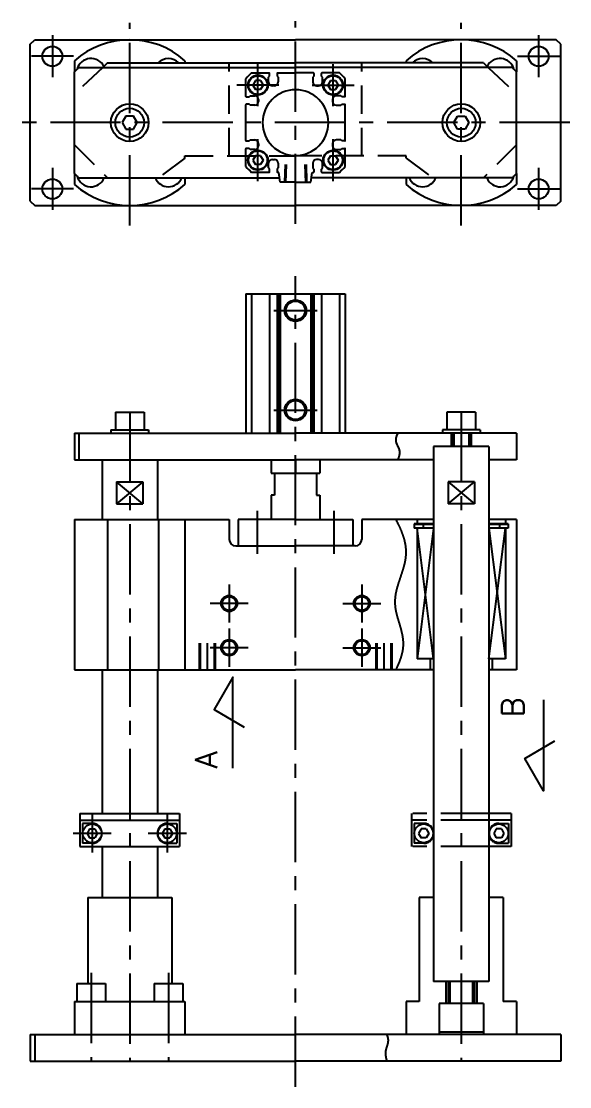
# Model space of a CAD drawing. Extents: x -743 to 138, y -199 to 310.
# Drawn here: x -384.7 to -136.6, y -171.6 to 310.4 of the extents above; entities that cross this region are included whole.
import ezdxf

# ---------------------------------------------------------------- set-up
doc = ezdxf.new("R2010")
doc.units = 0
for name, pattern in [('CENTER', [50.8, 31.75, -6.35, 6.35, -6.35]), ('DASHED', [19.05, 12.7, -6.35]), ('PHANTOM', [63.5, 31.75, -6.35, 6.35, -6.35, 6.35, -6.35])]:
    doc.linetypes.add(name, pattern=pattern)
doc.layers.get('0').update_dxf_attribs({"linetype": 'CONTINUOUS'})
doc.layers.add('CENTER', color=1, linetype='CONTINUOUS')
doc.styles.get("Standard").update_dxf_attribs({"font": 'txt.shx', "height": 3, "bigfont": 'bigfont.shx'})

msp = doc.modelspace()

# ---------------------------------------------------------------- linework, layer by layer
at = {"color": 7, "linetype": 'CONTINUOUS'}
for p, q in [((-380.65, 300.02), (-378.65, 302.02)), ((-380.65, 229.02), (-380.65, 300.02)), ((-378.65, 302.02), (-260.65, 302.02)), ((-142.65, 302.02), (-260.65, 302.02)), ((-140.65, 300.02), (-142.65, 302.02)), ((-140.65, 229.02), (-140.65, 300.02)), ((-360.65, 292.47), (-360.65, 287.52)), ((-360.65, 287.52), (-358.65, 289.52)), ((-358.65, 289.52), (-260.65, 289.52)), ((-345.65, 291.52), (-347.79, 289.52)), ((-345.65, 291.52), (-260.65, 291.52)), ((-310.71, 292.52), (-310.71, 291.52)), ((-290.65, 289.52), (-290.65, 291.52)), ((-175.65, 291.52), (-260.65, 291.52)), ((-162.65, 289.52), (-260.65, 289.52)), ((-230.65, 289.52), (-230.65, 291.52)), ((-210.6, 292.52), (-210.6, 291.52)), ((-175.65, 291.52), (-173.51, 289.52)), ((-160.65, 287.52), (-162.65, 289.52)), ((-160.65, 292.47), (-160.65, 287.52)), ((-360.65, 241.52), (-360.65, 287.52)), ((-280.49, 287.02), (-272.55, 287.02)), ((-272.8, 285.02), (-272.35, 285.52)), ((-272.8, 282.92), (-272.8, 285.02)), ((-272.35, 285.52), (-272.35, 286.82)), ((-268.95, 286.82), (-268.95, 285.52)), ((-268.95, 285.52), (-268.5, 285.02)), ((-268.75, 287.02), (-260.65, 287.02)), ((-268.5, 285.02), (-268.5, 282.92)), ((-252.55, 287.02), (-260.65, 287.02)), ((-252.35, 285.52), (-252.8, 285.02)), ((-252.8, 285.02), (-252.8, 282.92)), ((-252.35, 286.82), (-252.35, 285.52)), ((-248.95, 285.52), (-248.95, 286.82)), ((-248.5, 285.02), (-248.95, 285.52)), ((-240.81, 287.02), (-248.75, 287.02)), ((-248.5, 282.92), (-248.5, 285.02)), ((-160.65, 241.52), (-160.65, 287.52)), ((-283.15, 276.42), (-283.15, 284.36)), ((-278.81, 283.52), (-279.96, 281.52)), ((-279.96, 281.52), (-278.81, 279.52)), ((-276.5, 283.52), (-278.81, 283.52)), ((-276.5, 283.52), (-275.34, 281.52)), ((-275.34, 281.52), (-276.5, 279.52)), ((-270.2, 281.22), (-271.1, 281.22)), ((-251.1, 281.22), (-250.2, 281.22)), ((-244.81, 283.52), (-245.96, 281.52)), ((-245.96, 281.52), (-244.81, 279.52)), ((-244.81, 283.52), (-242.5, 283.52)), ((-242.5, 283.52), (-241.34, 281.52)), ((-241.34, 281.52), (-242.5, 279.52)), ((-238.15, 276.42), (-238.15, 284.36)), ((-282.95, 276.22), (-281.65, 276.22)), ((-281.65, 276.22), (-281.15, 276.67)), ((-281.15, 276.67), (-279.05, 276.67)), ((-276.5, 279.52), (-278.81, 279.52)), ((-277.35, 274.97), (-277.35, 274.07)), ((-244.81, 279.52), (-242.5, 279.52)), ((-243.95, 274.97), (-243.95, 274.07)), ((-240.15, 276.67), (-242.25, 276.67)), ((-239.65, 276.22), (-240.15, 276.67)), ((-238.35, 276.22), (-239.65, 276.22)), ((-283.15, 256.42), (-283.15, 272.62)), ((-281.65, 272.82), (-282.95, 272.82)), ((-281.15, 272.37), (-281.65, 272.82)), ((-279.05, 272.37), (-281.15, 272.37)), ((-242.25, 272.37), (-240.15, 272.37)), ((-240.15, 272.37), (-239.65, 272.82)), ((-239.65, 272.82), (-238.35, 272.82)), ((-238.15, 256.42), (-238.15, 272.62)), ((-337.37, 267.49), (-339.08, 264.52)), ((-333.94, 267.49), (-337.37, 267.49)), ((-332.22, 264.52), (-333.94, 267.49)), ((-189.08, 264.52), (-187.37, 267.49)), ((-187.37, 267.49), (-183.94, 267.49)), ((-183.94, 267.49), (-182.22, 264.52)), ((-339.08, 264.52), (-337.37, 261.55)), ((-337.37, 261.55), (-333.94, 261.55)), ((-333.94, 261.55), (-332.22, 264.52)), ((-187.37, 261.55), (-189.08, 264.52)), ((-183.94, 261.55), (-187.37, 261.55)), ((-182.22, 264.52), (-183.94, 261.55)), ((-282.95, 256.22), (-281.65, 256.22)), ((-281.65, 256.22), (-281.15, 256.67)), ((-281.15, 256.67), (-279.05, 256.67)), ((-240.15, 256.67), (-242.25, 256.67)), ((-239.65, 256.22), (-240.15, 256.67)), ((-238.35, 256.22), (-239.65, 256.22)), ((-283.15, 244.68), (-283.15, 252.62)), ((-281.65, 252.82), (-282.95, 252.82)), ((-281.15, 252.37), (-281.65, 252.82)), ((-279.05, 252.37), (-281.15, 252.37)), ((-277.35, 254.97), (-277.35, 254.07)), ((-243.95, 254.97), (-243.95, 254.07)), ((-242.25, 252.37), (-240.15, 252.37)), ((-240.15, 252.37), (-239.65, 252.82)), ((-239.65, 252.82), (-238.35, 252.82)), ((-238.15, 244.68), (-238.15, 252.62)), ((-278.81, 249.52), (-279.96, 247.52)), ((-279.96, 247.52), (-278.81, 245.52)), ((-276.5, 249.52), (-278.81, 249.52)), ((-276.5, 249.52), (-275.34, 247.52)), ((-275.34, 247.52), (-276.5, 245.52)), ((-272.8, 244.02), (-272.8, 246.12)), ((-271.1, 247.82), (-270.2, 247.82)), ((-268.5, 246.12), (-268.5, 244.02)), ((-252.8, 246.12), (-252.8, 244.02)), ((-250.2, 247.82), (-251.1, 247.82)), ((-248.5, 244.02), (-248.5, 246.12)), ((-244.81, 249.52), (-245.96, 247.52)), ((-245.96, 247.52), (-244.81, 245.52)), ((-244.81, 249.52), (-242.5, 249.52)), ((-242.5, 249.52), (-241.34, 247.52)), ((-241.34, 247.52), (-242.5, 245.52)), ((-360.65, 241.52), (-360.65, 236.57)), ((-358.65, 239.52), (-360.65, 241.52)), ((-272.55, 242.02), (-280.49, 242.02)), ((-276.5, 245.52), (-278.81, 245.52)), ((-272.35, 243.52), (-272.8, 244.02)), ((-272.35, 242.22), (-272.35, 243.52)), ((-268.5, 244.02), (-268.95, 243.52)), ((-268.95, 243.52), (-268.95, 242.22)), ((-268.15, 242.02), (-268.75, 242.02)), ((-267.65, 237.52), (-268.15, 242.02)), ((-253.65, 237.52), (-253.15, 242.02)), ((-253.15, 242.02), (-252.55, 242.02)), ((-252.8, 244.02), (-252.35, 243.52)), ((-252.35, 243.52), (-252.35, 242.22)), ((-248.95, 243.52), (-248.5, 244.02)), ((-248.95, 242.22), (-248.95, 243.52)), ((-248.75, 242.02), (-240.81, 242.02)), ((-244.81, 245.52), (-242.5, 245.52)), ((-162.65, 239.52), (-160.65, 241.52)), ((-160.65, 241.52), (-160.65, 236.57)), ((-358.65, 239.52), (-267.87, 239.52)), ((-310.65, 239.52), (-310.65, 236.57)), ((-260.65, 237.52), (-267.65, 237.52)), ((-260.65, 237.52), (-253.65, 237.52)), ((-162.65, 239.52), (-253.43, 239.52)), ((-210.65, 239.52), (-210.65, 236.57)), ((-380.65, 229.02), (-378.65, 227.02)), ((-378.65, 227.02), (-260.65, 227.02)), ((-142.65, 227.02), (-260.65, 227.02)), ((-140.65, 229.02), (-142.65, 227.02)), ((-283.15, 187), (-283.15, 124)), ((-283.15, 187), (-260.65, 187)), ((-280.49, 187), (-280.49, 124)), ((-272.35, 187), (-272.35, 124)), ((-268.95, 187), (-268.95, 124)), ((-268.15, 187), (-268.15, 124)), ((-267.65, 187), (-267.65, 124)), ((-260.65, 187), (-238.15, 187)), ((-253.65, 187), (-253.65, 124)), ((-253.15, 187), (-253.15, 124)), ((-252.35, 187), (-252.35, 124)), ((-248.95, 187), (-248.95, 124)), ((-240.81, 187), (-240.81, 124)), ((-238.15, 187), (-238.15, 124)), ((-342.15, 133.6), (-329.15, 133.6)), ((-342.15, 133.6), (-342.15, 125.6)), ((-329.15, 133.6), (-329.15, 125.6)), ((-179.15, 133.6), (-192.15, 133.6)), ((-192.15, 133.6), (-192.15, 125.6)), ((-179.15, 133.6), (-179.15, 125.6)), ((-344.15, 125.6), (-327.15, 125.6)), ((-344.15, 125.6), (-344.15, 124)), ((-327.15, 125.6), (-327.15, 124)), ((-177.15, 125.6), (-194.15, 125.6)), ((-194.15, 125.6), (-194.15, 124)), ((-177.15, 125.6), (-177.15, 124)), ((-360.65, 124), (-260.65, 124)), ((-360.65, 124), (-360.65, 112)), ((-358.65, 124), (-358.65, 112)), ((-160.65, 124), (-260.65, 124)), ((-190.15, 124), (-190.15, 118)), ((-189.65, 124), (-189.65, 118)), ((-189.03, 124), (-189.03, 118)), ((-182.28, 124), (-182.28, 118)), ((-181.65, 124), (-181.65, 118)), ((-181.15, 124), (-181.15, 118)), ((-160.65, 124), (-160.65, 112)), ((-198.15, 118), (-198.15, -124)), ((-173.15, 118), (-198.15, 118)), ((-173.15, 118), (-173.15, -124)), ((-360.65, 112), (-260.65, 112)), ((-348.15, 112), (-348.15, 85)), ((-323.15, 112), (-323.15, 85)), ((-271.65, 112), (-271.65, 106)), ((-198.15, 112), (-260.65, 112)), ((-260.65, 112), (-260.65, 106)), ((-249.65, 112), (-249.65, 106)), ((-160.65, 112), (-173.15, 112)), ((-329.71, 102), (-341.59, 92)), ((-341.59, 102), (-341.59, 92)), ((-329.71, 92), (-341.59, 102)), ((-341.59, 102), (-329.71, 102)), ((-329.71, 102), (-329.71, 92)), ((-271.65, 106), (-249.65, 106)), ((-270.15, 106), (-270.15, 96)), ((-251.15, 106), (-251.15, 96)), ((-191.59, 92), (-179.71, 102)), ((-191.59, 102), (-179.71, 92)), ((-191.59, 102), (-191.59, 92)), ((-179.71, 102), (-191.59, 102)), ((-179.71, 102), (-179.71, 92)), ((-341.59, 92), (-329.71, 92)), ((-271.65, 96), (-271.65, 85)), ((-270.15, 96), (-271.65, 96)), ((-251.15, 96), (-249.65, 96)), ((-249.65, 96), (-249.65, 85)), ((-179.71, 92), (-191.59, 92)), ((-360.65, 85), (-290.65, 85)), ((-360.65, 85), (-360.65, 17)), ((-345.65, 85), (-345.65, 17)), ((-322.65, 85), (-322.65, 17)), ((-310.65, 85), (-310.65, 17)), ((-290.65, 85), (-290.65, 76)), ((-260.65, 85), (-286.65, 85)), ((-286.65, 85), (-286.65, 73)), ((-260.65, 85), (-234.65, 85)), ((-234.65, 85), (-234.65, 73)), ((-230.65, 85), (-230.65, 76)), ((-198.15, 85), (-230.65, 85)), ((-206.9, 83), (-206.9, 81)), ((-198.15, 83), (-206.9, 83)), ((-198.15, 82.75), (-206.9, 82.75)), ((-205.65, 85), (-205.65, 83)), ((-202.9, 82.75), (-202.9, 81)), ((-160.65, 85), (-173.15, 85)), ((-164.4, 83), (-173.15, 83)), ((-164.4, 82.75), (-173.15, 82.75)), ((-168.4, 82.75), (-168.4, 81)), ((-165.65, 85), (-165.65, 83)), ((-164.4, 83), (-164.4, 81)), ((-160.65, 85), (-160.65, 17)), ((-198.15, 81), (-206.9, 81)), ((-198.15, 81), (-205.65, 22)), ((-198.15, 22), (-205.65, 81)), ((-205.65, 81), (-205.65, 22)), ((-198.15, 81), (-198.15, 22)), ((-173.15, 81), (-165.65, 22)), ((-173.15, 22), (-165.65, 81)), ((-173.15, 81), (-173.15, 22)), ((-164.4, 81), (-173.15, 81)), ((-165.65, 81), (-165.65, 22)), ((-287.65, 73), (-260.65, 73)), ((-233.65, 73), (-260.65, 73)), ((-198.15, 22), (-205.65, 22)), ((-199.65, 22), (-199.65, 17)), ((-165.65, 22), (-173.15, 22)), ((-171.65, 22), (-171.65, 17)), ((-360.65, 17), (-260.65, 17)), ((-348.15, 17), (-348.15, -48)), ((-323.15, 17), (-323.15, -48)), ((-198.15, 17), (-260.65, 17)), ((-160.65, 17), (-173.15, 17)), ((-358.15, -48), (-358.15, -63)), ((-358.15, -48), (-313.15, -48)), ((-313.15, -48), (-313.15, -63)), ((-358.15, -51), (-313.15, -51)), ((-357.03, -52.5), (-357.03, -61.5)), ((-352.65, -52.5), (-357.03, -52.5)), ((-318.65, -52.5), (-314.27, -52.5)), ((-314.27, -52.5), (-314.27, -61.5)), ((-353.81, -55), (-354.96, -57)), ((-354.96, -57), (-353.81, -59)), ((-353.81, -55), (-351.5, -55)), ((-351.5, -55), (-350.34, -57)), ((-350.34, -57), (-351.5, -59)), ((-319.81, -55), (-320.96, -57)), ((-320.96, -57), (-319.81, -59)), ((-319.81, -55), (-317.5, -55)), ((-317.5, -55), (-316.34, -57)), ((-316.34, -57), (-317.5, -59)), ((-352.65, -61.5), (-357.03, -61.5)), ((-353.81, -59), (-351.5, -59)), ((-319.81, -59), (-317.5, -59)), ((-318.65, -61.5), (-314.27, -61.5)), ((-358.15, -63), (-313.15, -63)), ((-348.15, -63), (-348.15, -86)), ((-323.15, -63), (-323.15, -86)), ((-354.65, -86), (-354.65, -125)), ((-354.65, -86), (-335.65, -86)), ((-335.65, -86), (-316.65, -86)), ((-316.65, -86), (-316.65, -125)), ((-204.65, -86), (-204.65, -133)), ((-198.15, -86), (-204.65, -86)), ((-166.65, -86), (-173.15, -86)), ((-166.65, -86), (-166.65, -133)), ((-359.65, -125), (-359.65, -133)), ((-359.65, -125), (-346.65, -125)), ((-346.65, -125), (-346.65, -133)), ((-324.65, -125), (-324.65, -133)), ((-324.65, -125), (-311.65, -125)), ((-311.65, -125), (-311.65, -133)), ((-173.15, -124), (-198.15, -124)), ((-192.65, -124), (-192.65, -134)), ((-191.65, -124), (-191.65, -134)), ((-190.78, -124), (-190.78, -134)), ((-180.53, -124), (-180.53, -134)), ((-179.65, -124), (-179.65, -134)), ((-178.65, -124), (-178.65, -134)), ((-360.65, -133), (-335.65, -133)), ((-360.65, -133), (-360.65, -148)), ((-335.65, -133), (-310.65, -133)), ((-310.65, -133), (-310.65, -148)), ((-210.65, -133), (-210.65, -148)), ((-204.65, -133), (-210.65, -133)), ((-175.65, -134), (-195.65, -134)), ((-195.65, -134), (-195.65, -148)), ((-175.65, -134), (-175.65, -148)), ((-160.65, -133), (-166.65, -133)), ((-160.65, -133), (-160.65, -148)), ((-380.65, -148), (-260.65, -148)), ((-380.65, -148), (-380.65, -160)), ((-378.65, -148), (-378.65, -160)), ((-140.65, -148), (-260.65, -148)), ((-175.65, -147), (-195.65, -147)), ((-140.65, -148), (-140.65, -160)), ((-380.65, -160), (-260.65, -160)), ((-140.65, -160), (-260.65, -160))]:
    msp.add_line(p, q, dxfattribs=at)
at = {"color": 3, "linetype": 'DASHED'}
for p, q in [((-347.79, 289.52), (-360.65, 277.52)), ((-290.65, 249.52), (-290.65, 289.52)), ((-230.65, 249.52), (-230.65, 289.52)), ((-173.51, 289.52), (-160.65, 277.52)), ((-360.65, 254.52), (-360.65, 277.52)), ((-160.65, 254.52), (-160.65, 277.52)), ((-360.65, 254.52), (-345.65, 239.52)), ((-160.65, 254.52), (-175.65, 239.52)), ((-310.65, 248.52), (-322.65, 239.52)), ((-310.65, 249.52), (-260.65, 249.52)), ((-310.65, 248.52), (-310.65, 249.52)), ((-210.65, 249.52), (-260.65, 249.52)), ((-210.65, 248.52), (-210.65, 249.52)), ((-210.65, 248.52), (-198.65, 239.52)), ((-265.4, 245.51), (-265.68, 237.53)), ((-264.82, 245.51), (-265.1, 237.51)), ((-256.48, 245.51), (-256.2, 237.51)), ((-255.9, 245.51), (-255.62, 237.53)), ((-345.65, 239.52), (-322.65, 239.52)), ((-175.65, 239.52), (-198.65, 239.52)), ((-304.3, 29), (-304.3, 17)), ((-303.8, 29), (-303.8, 17)), ((-297.5, 29), (-297.5, 17)), ((-297, 29), (-297, 17)), ((-224.3, 29), (-224.3, 17)), ((-223.8, 29), (-223.8, 17)), ((-217.5, 29), (-217.5, 17)), ((-217, 29), (-217, 17))]:
    msp.add_line(p, q, dxfattribs=at)
at = {"color": 3, "linetype": 'PHANTOM'}
for p, q in [((-208.15, -48), (-208.15, -63)), ((-163.15, -48), (-208.15, -48)), ((-163.15, -48), (-163.15, -63)), ((-163.15, -51), (-208.15, -51)), ((-207.03, -52.5), (-207.03, -61.5)), ((-202.65, -52.5), (-207.03, -52.5)), ((-168.65, -52.5), (-164.27, -52.5)), ((-164.27, -52.5), (-164.27, -61.5)), ((-203.81, -55), (-204.96, -57)), ((-204.96, -57), (-203.81, -59)), ((-201.5, -55), (-203.81, -55)), ((-201.5, -55), (-200.34, -57)), ((-200.34, -57), (-201.5, -59)), ((-169.81, -55), (-170.96, -57)), ((-170.96, -57), (-169.81, -59)), ((-167.5, -55), (-169.81, -55)), ((-167.5, -55), (-166.34, -57)), ((-166.34, -57), (-167.5, -59)), ((-202.65, -61.5), (-207.03, -61.5)), ((-201.5, -59), (-203.81, -59)), ((-167.5, -59), (-169.81, -59)), ((-168.65, -61.5), (-164.27, -61.5)), ((-163.15, -63), (-208.15, -63))]:
    msp.add_line(p, q, dxfattribs=at)
at = {"color": 7, "linetype": 'CONTINUOUS'}
for points in [[(-289, -27.53), (-289, 13.64), (-297.46, -1.01), (-283.8, -8.9)], [(-148.48, 3.41), (-148.48, -37.76), (-156.94, -23.11), (-143.28, -15.22)]]:
    msp.add_lwpolyline(points, dxfattribs=at)
at = {"color": 7}
for points in [[(-214.38, 124, 0), (-214.4, 123.98, 0), (-214.41, 123.95, 0), (-214.43, 123.92, 0), (-214.44, 123.9, 0), (-214.46, 123.87, 0), (-214.47, 123.84, 0), (-214.49, 123.82, 0), (-214.5, 123.79, 0), (-214.51, 123.76, 0), (-214.53, 123.73, 0), (-214.54, 123.71, 0), (-214.56, 123.68, 0), (-214.57, 123.65, 0), (-214.58, 123.63, 0), (-214.6, 123.6, 0), (-214.61, 123.57, 0), (-214.62, 123.55, 0), (-214.64, 123.52, 0), (-214.65, 123.49, 0), (-214.66, 123.46, 0), (-214.68, 123.44, 0), (-214.69, 123.41, 0), (-214.7, 123.38, 0), (-214.72, 123.35, 0), (-214.73, 123.33, 0), (-214.74, 123.3, 0), (-214.75, 123.27, 0), (-214.77, 123.24, 0), (-214.78, 123.22, 0), (-214.79, 123.19, 0), (-214.8, 123.16, 0), (-214.82, 123.13, 0), (-214.83, 123.1, 0), (-214.84, 123.08, 0), (-214.85, 123.05, 0), (-214.87, 123.02, 0), (-214.88, 122.99, 0), (-214.89, 122.96, 0), (-214.9, 122.94, 0), (-214.91, 122.91, 0), (-214.92, 122.88, 0), (-214.93, 122.85, 0), (-214.95, 122.82, 0), (-214.96, 122.8, 0), (-214.97, 122.77, 0), (-214.98, 122.74, 0), (-214.99, 122.71, 0), (-215, 122.68, 0), (-215.01, 122.65, 0), (-215.02, 122.62, 0), (-215.03, 122.6, 0), (-215.04, 122.57, 0), (-215.05, 122.54, 0), (-215.06, 122.51, 0), (-215.07, 122.48, 0), (-215.08, 122.45, 0), (-215.09, 122.42, 0), (-215.1, 122.39, 0), (-215.11, 122.37, 0), (-215.12, 122.34, 0), (-215.13, 122.31, 0), (-215.13, 122.28, 0), (-215.14, 122.25, 0), (-215.15, 122.22, 0), (-215.16, 122.19, 0), (-215.17, 122.16, 0), (-215.18, 122.13, 0), (-215.18, 122.1, 0), (-215.19, 122.07, 0), (-215.2, 122.04, 0), (-215.21, 122.01, 0), (-215.21, 121.98, 0), (-215.22, 121.95, 0), (-215.23, 121.93, 0), (-215.23, 121.9, 0), (-215.24, 121.87, 0), (-215.24, 121.84, 0), (-215.25, 121.81, 0), (-215.26, 121.78, 0), (-215.26, 121.75, 0), (-215.27, 121.72, 0), (-215.27, 121.69, 0), (-215.28, 121.66, 0), (-215.28, 121.63, 0), (-215.29, 121.6, 0), (-215.29, 121.57, 0), (-215.29, 121.54, 0), (-215.3, 121.5, 0), (-215.3, 121.47, 0), (-215.3, 121.44, 0), (-215.31, 121.41, 0), (-215.31, 121.38, 0), (-215.31, 121.35, 0), (-215.31, 121.32, 0), (-215.32, 121.29, 0), (-215.32, 121.26, 0), (-215.32, 121.23, 0), (-215.32, 121.2, 0), (-215.32, 121.17, 0), (-215.32, 121.14, 0), (-215.32, 121.11, 0), (-215.32, 121.08, 0), (-215.32, 121.05, 0), (-215.32, 121.02, 0), (-215.32, 120.99, 0), (-215.32, 120.96, 0), (-215.32, 120.93, 0), (-215.32, 120.9, 0), (-215.32, 120.87, 0), (-215.32, 120.83, 0), (-215.32, 120.8, 0), (-215.32, 120.77, 0), (-215.31, 120.74, 0), (-215.31, 120.71, 0), (-215.31, 120.68, 0), (-215.31, 120.65, 0), (-215.3, 120.62, 0), (-215.3, 120.59, 0), (-215.3, 120.56, 0), (-215.29, 120.53, 0), (-215.29, 120.5, 0), (-215.28, 120.47, 0), (-215.28, 120.44, 0), (-215.27, 120.41, 0), (-215.27, 120.38, 0), (-215.26, 120.35, 0), (-215.26, 120.32, 0), (-215.25, 120.29, 0), (-215.24, 120.26, 0), (-215.24, 120.23, 0), (-215.23, 120.2, 0), (-215.22, 120.17, 0), (-215.22, 120.14, 0), (-215.21, 120.11, 0), (-215.2, 120.09, 0), (-215.19, 120.06, 0), (-215.19, 120.03, 0), (-215.18, 120, 0), (-215.17, 119.97, 0), (-215.16, 119.94, 0), (-215.15, 119.91, 0), (-215.14, 119.88, 0), (-215.13, 119.85, 0), (-215.13, 119.82, 0), (-215.12, 119.79, 0), (-215.11, 119.77, 0), (-215.1, 119.74, 0), (-215.09, 119.71, 0), (-215.08, 119.68, 0), (-215.07, 119.65, 0), (-215.06, 119.62, 0), (-215.05, 119.59, 0), (-215.03, 119.56, 0), (-215.02, 119.54, 0), (-215.01, 119.51, 0), (-215, 119.48, 0), (-214.99, 119.45, 0), (-214.98, 119.42, 0), (-214.97, 119.39, 0), (-214.96, 119.37, 0), (-214.95, 119.34, 0), (-214.93, 119.31, 0), (-214.92, 119.28, 0), (-214.91, 119.25, 0), (-214.9, 119.23, 0), (-214.89, 119.2, 0), (-214.87, 119.17, 0), (-214.86, 119.14, 0), (-214.85, 119.11, 0), (-214.84, 119.09, 0), (-214.83, 119.06, 0), (-214.81, 119.03, 0), (-214.8, 119, 0), (-214.79, 118.97, 0), (-214.78, 118.95, 0), (-214.76, 118.92, 0), (-214.75, 118.89, 0), (-214.74, 118.86, 0), (-214.73, 118.84, 0), (-214.71, 118.81, 0), (-214.7, 118.78, 0), (-214.69, 118.75, 0), (-214.67, 118.73, 0), (-214.66, 118.7, 0), (-214.65, 118.67, 0), (-214.63, 118.64, 0), (-214.62, 118.62, 0), (-214.61, 118.59, 0), (-214.6, 118.56, 0), (-214.58, 118.54, 0), (-214.57, 118.51, 0), (-214.56, 118.48, 0), (-214.54, 118.45, 0), (-214.53, 118.43, 0), (-214.52, 118.4, 0), (-214.5, 118.37, 0), (-214.49, 118.34, 0), (-214.48, 118.32, 0), (-214.46, 118.29, 0), (-214.45, 118.26, 0), (-214.44, 118.23, 0), (-214.42, 118.21, 0), (-214.41, 118.18, 0), (-214.4, 118.15, 0), (-214.38, 118.13, 0), (-214.37, 118.1, 0), (-214.36, 118.07, 0), (-214.35, 118.04, 0), (-214.33, 118.02, 0), (-214.32, 117.99, 0), (-214.31, 117.96, 0), (-214.29, 117.93, 0), (-214.28, 117.91, 0), (-214.27, 117.88, 0), (-214.25, 117.85, 0), (-214.24, 117.82, 0), (-214.23, 117.8, 0), (-214.21, 117.77, 0), (-214.2, 117.74, 0), (-214.19, 117.71, 0), (-214.18, 117.69, 0), (-214.16, 117.66, 0), (-214.15, 117.63, 0), (-214.14, 117.6, 0), (-214.13, 117.58, 0), (-214.11, 117.55, 0), (-214.1, 117.52, 0), (-214.09, 117.49, 0), (-214.08, 117.47, 0), (-214.06, 117.44, 0), (-214.05, 117.41, 0), (-214.04, 117.38, 0), (-214.03, 117.35, 0), (-214.02, 117.33, 0), (-214.01, 117.3, 0), (-213.99, 117.27, 0), (-213.98, 117.24, 0), (-213.97, 117.21, 0), (-213.96, 117.19, 0), (-213.95, 117.16, 0), (-213.94, 117.13, 0), (-213.93, 117.1, 0), (-213.92, 117.07, 0), (-213.91, 117.04, 0), (-213.9, 117.01, 0), (-213.88, 116.99, 0), (-213.87, 116.96, 0), (-213.86, 116.93, 0), (-213.85, 116.9, 0), (-213.84, 116.87, 0), (-213.84, 116.84, 0), (-213.83, 116.81, 0), (-213.82, 116.78, 0), (-213.81, 116.76, 0), (-213.8, 116.73, 0), (-213.79, 116.7, 0), (-213.78, 116.67, 0), (-213.77, 116.64, 0), (-213.76, 116.61, 0), (-213.76, 116.58, 0), (-213.75, 116.55, 0), (-213.74, 116.52, 0), (-213.73, 116.49, 0), (-213.72, 116.46, 0), (-213.72, 116.43, 0), (-213.71, 116.4, 0), (-213.7, 116.37, 0), (-213.7, 116.34, 0), (-213.69, 116.31, 0), (-213.68, 116.28, 0), (-213.68, 116.25, 0), (-213.67, 116.23, 0), (-213.66, 116.2, 0), (-213.66, 116.17, 0), (-213.65, 116.14, 0), (-213.65, 116.11, 0), (-213.64, 116.08, 0), (-213.64, 116.05, 0), (-213.63, 116.02, 0), (-213.63, 115.99, 0), (-213.62, 115.96, 0), (-213.62, 115.93, 0), (-213.62, 115.9, 0), (-213.61, 115.86, 0), (-213.61, 115.83, 0), (-213.6, 115.8, 0), (-213.6, 115.77, 0), (-213.6, 115.74, 0), (-213.6, 115.71, 0), (-213.59, 115.68, 0), (-213.59, 115.65, 0), (-213.59, 115.62, 0), (-213.59, 115.59, 0), (-213.59, 115.56, 0), (-213.58, 115.53, 0), (-213.58, 115.5, 0), (-213.58, 115.47, 0), (-213.58, 115.44, 0), (-213.58, 115.41, 0), (-213.58, 115.38, 0), (-213.58, 115.35, 0), (-213.58, 115.32, 0), (-213.58, 115.29, 0), (-213.58, 115.26, 0), (-213.58, 115.23, 0), (-213.58, 115.2, 0), (-213.58, 115.17, 0), (-213.58, 115.14, 0), (-213.59, 115.11, 0), (-213.59, 115.08, 0), (-213.59, 115.05, 0), (-213.59, 115.02, 0), (-213.59, 114.99, 0), (-213.59, 114.95, 0), (-213.6, 114.92, 0), (-213.6, 114.89, 0), (-213.6, 114.86, 0), (-213.61, 114.83, 0), (-213.61, 114.8, 0), (-213.61, 114.77, 0), (-213.61, 114.74, 0), (-213.62, 114.71, 0), (-213.62, 114.68, 0), (-213.63, 114.65, 0), (-213.63, 114.62, 0), (-213.63, 114.59, 0), (-213.64, 114.56, 0), (-213.64, 114.53, 0), (-213.65, 114.5, 0), (-213.65, 114.47, 0), (-213.66, 114.44, 0), (-213.66, 114.41, 0), (-213.67, 114.38, 0), (-213.67, 114.35, 0), (-213.68, 114.32, 0), (-213.68, 114.29, 0), (-213.69, 114.26, 0), (-213.69, 114.23, 0), (-213.7, 114.2, 0), (-213.7, 114.17, 0), (-213.71, 114.14, 0), (-213.71, 114.11, 0), (-213.72, 114.08, 0), (-213.73, 114.05, 0), (-213.73, 114.02, 0), (-213.74, 113.99, 0), (-213.75, 113.96, 0), (-213.75, 113.93, 0), (-213.76, 113.9, 0), (-213.77, 113.87, 0), (-213.77, 113.84, 0), (-213.78, 113.82, 0), (-213.79, 113.79, 0), (-213.8, 113.76, 0), (-213.8, 113.73, 0), (-213.81, 113.7, 0), (-213.82, 113.67, 0), (-213.83, 113.64, 0), (-213.83, 113.61, 0), (-213.84, 113.58, 0), (-213.85, 113.55, 0), (-213.86, 113.52, 0), (-213.86, 113.49, 0), (-213.87, 113.46, 0), (-213.88, 113.43, 0), (-213.89, 113.4, 0), (-213.9, 113.38, 0), (-213.91, 113.35, 0), (-213.92, 113.32, 0), (-213.92, 113.29, 0), (-213.93, 113.26, 0), (-213.94, 113.23, 0), (-213.95, 113.2, 0), (-213.96, 113.17, 0), (-213.97, 113.14, 0), (-213.98, 113.11, 0), (-213.99, 113.09, 0), (-214, 113.06, 0), (-214.01, 113.03, 0), (-214.02, 113, 0), (-214.02, 112.97, 0), (-214.03, 112.94, 0), (-214.04, 112.91, 0), (-214.05, 112.88, 0), (-214.06, 112.85, 0), (-214.07, 112.83, 0), (-214.08, 112.8, 0), (-214.09, 112.77, 0), (-214.1, 112.74, 0), (-214.11, 112.71, 0), (-214.12, 112.68, 0), (-214.13, 112.65, 0), (-214.14, 112.63, 0), (-214.15, 112.6, 0), (-214.16, 112.57, 0), (-214.18, 112.54, 0), (-214.19, 112.51, 0), (-214.2, 112.48, 0), (-214.21, 112.45, 0), (-214.22, 112.43, 0), (-214.23, 112.4, 0), (-214.24, 112.37, 0), (-214.25, 112.34, 0), (-214.26, 112.31, 0), (-214.27, 112.28, 0), (-214.28, 112.26, 0), (-214.29, 112.23, 0), (-214.31, 112.2, 0), (-214.32, 112.17, 0), (-214.33, 112.14, 0), (-214.34, 112.12, 0), (-214.35, 112.09, 0), (-214.36, 112.06, 0), (-214.37, 112.03, 0), (-214.38, 112, 0)], [(-215.29, 85, 0), (-215.22, 84.87, 0), (-215.15, 84.74, 0), (-215.09, 84.61, 0), (-215.02, 84.48, 0), (-214.95, 84.35, 0), (-214.89, 84.22, 0), (-214.82, 84.09, 0), (-214.75, 83.96, 0), (-214.69, 83.82, 0), (-214.62, 83.69, 0), (-214.56, 83.56, 0), (-214.49, 83.43, 0), (-214.43, 83.3, 0), (-214.36, 83.17, 0), (-214.3, 83.03, 0), (-214.23, 82.9, 0), (-214.17, 82.77, 0), (-214.11, 82.64, 0), (-214.04, 82.5, 0), (-213.98, 82.37, 0), (-213.92, 82.24, 0), (-213.85, 82.11, 0), (-213.79, 81.97, 0), (-213.73, 81.84, 0), (-213.67, 81.7, 0), (-213.61, 81.57, 0), (-213.55, 81.44, 0), (-213.49, 81.3, 0), (-213.43, 81.17, 0), (-213.37, 81.03, 0), (-213.31, 80.9, 0), (-213.25, 80.76, 0), (-213.2, 80.63, 0), (-213.14, 80.49, 0), (-213.08, 80.36, 0), (-213.02, 80.22, 0), (-212.97, 80.09, 0), (-212.91, 79.95, 0), (-212.86, 79.81, 0), (-212.8, 79.68, 0), (-212.75, 79.54, 0), (-212.69, 79.4, 0), (-212.64, 79.27, 0), (-212.59, 79.13, 0), (-212.53, 78.99, 0), (-212.48, 78.85, 0), (-212.43, 78.72, 0), (-212.38, 78.58, 0), (-212.33, 78.44, 0), (-212.28, 78.3, 0), (-212.23, 78.16, 0), (-212.18, 78.02, 0), (-212.13, 77.89, 0), (-212.08, 77.75, 0), (-212.04, 77.61, 0), (-211.99, 77.47, 0), (-211.94, 77.33, 0), (-211.9, 77.19, 0), (-211.85, 77.05, 0), (-211.81, 76.91, 0), (-211.77, 76.77, 0), (-211.72, 76.63, 0), (-211.68, 76.48, 0), (-211.64, 76.34, 0), (-211.6, 76.2, 0), (-211.56, 76.06, 0), (-211.52, 75.92, 0), (-211.49, 75.78, 0), (-211.45, 75.63, 0), (-211.41, 75.49, 0), (-211.38, 75.35, 0), (-211.34, 75.2, 0), (-211.31, 75.06, 0), (-211.28, 74.92, 0), (-211.24, 74.77, 0), (-211.21, 74.63, 0), (-211.18, 74.49, 0), (-211.15, 74.34, 0), (-211.13, 74.2, 0), (-211.1, 74.05, 0), (-211.07, 73.91, 0), (-211.05, 73.76, 0), (-211.02, 73.62, 0), (-211, 73.47, 0), (-210.97, 73.33, 0), (-210.95, 73.18, 0), (-210.93, 73.03, 0), (-210.91, 72.89, 0), (-210.89, 72.74, 0), (-210.88, 72.6, 0), (-210.86, 72.45, 0), (-210.84, 72.3, 0), (-210.83, 72.16, 0), (-210.81, 72.01, 0), (-210.8, 71.86, 0), (-210.79, 71.71, 0), (-210.78, 71.57, 0), (-210.77, 71.42, 0), (-210.76, 71.27, 0), (-210.75, 71.12, 0), (-210.75, 70.98, 0), (-210.74, 70.83, 0), (-210.74, 70.68, 0), (-210.73, 70.54, 0), (-210.73, 70.39, 0), (-210.73, 70.24, 0), (-210.73, 70.09, 0), (-210.73, 69.95, 0), (-210.73, 69.8, 0), (-210.73, 69.65, 0), (-210.74, 69.5, 0), (-210.74, 69.36, 0), (-210.75, 69.21, 0), (-210.76, 69.06, 0), (-210.77, 68.92, 0), (-210.77, 68.77, 0), (-210.79, 68.62, 0), (-210.8, 68.48, 0), (-210.81, 68.33, 0), (-210.82, 68.18, 0), (-210.84, 68.04, 0), (-210.85, 67.89, 0), (-210.87, 67.74, 0), (-210.89, 67.6, 0), (-210.91, 67.45, 0), (-210.93, 67.31, 0), (-210.95, 67.16, 0), (-210.97, 67.02, 0), (-211, 66.87, 0), (-211.02, 66.73, 0), (-211.05, 66.58, 0), (-211.07, 66.44, 0), (-211.1, 66.29, 0), (-211.13, 66.15, 0), (-211.15, 66, 0), (-211.18, 65.86, 0), (-211.21, 65.72, 0), (-211.24, 65.57, 0), (-211.28, 65.43, 0), (-211.31, 65.28, 0), (-211.34, 65.14, 0), (-211.38, 65, 0), (-211.41, 64.85, 0), (-211.44, 64.71, 0), (-211.48, 64.57, 0), (-211.52, 64.43, 0), (-211.55, 64.28, 0), (-211.59, 64.14, 0), (-211.63, 64, 0), (-211.67, 63.86, 0), (-211.71, 63.71, 0), (-211.74, 63.57, 0), (-211.78, 63.43, 0), (-211.82, 63.29, 0), (-211.87, 63.15, 0), (-211.91, 63, 0), (-211.95, 62.86, 0), (-211.99, 62.72, 0), (-212.03, 62.58, 0), (-212.07, 62.44, 0), (-212.12, 62.3, 0), (-212.16, 62.16, 0), (-212.2, 62.02, 0), (-212.25, 61.88, 0), (-212.29, 61.74, 0), (-212.33, 61.6, 0), (-212.38, 61.46, 0), (-212.42, 61.32, 0), (-212.47, 61.18, 0), (-212.51, 61.04, 0), (-212.56, 60.9, 0), (-212.6, 60.76, 0), (-212.65, 60.62, 0), (-212.69, 60.48, 0), (-212.74, 60.34, 0), (-212.78, 60.2, 0), (-212.83, 60.06, 0), (-212.88, 59.92, 0), (-212.92, 59.78, 0), (-212.97, 59.64, 0), (-213.01, 59.5, 0), (-213.06, 59.36, 0), (-213.11, 59.22, 0), (-213.15, 59.08, 0), (-213.2, 58.94, 0), (-213.25, 58.8, 0), (-213.29, 58.66, 0), (-213.34, 58.52, 0), (-213.38, 58.39, 0), (-213.43, 58.25, 0), (-213.48, 58.11, 0), (-213.52, 57.97, 0), (-213.57, 57.83, 0), (-213.62, 57.69, 0), (-213.66, 57.55, 0), (-213.71, 57.41, 0), (-213.75, 57.27, 0), (-213.8, 57.13, 0), (-213.85, 56.99, 0), (-213.89, 56.85, 0), (-213.94, 56.71, 0), (-213.98, 56.57, 0), (-214.03, 56.43, 0), (-214.07, 56.29, 0), (-214.12, 56.15, 0), (-214.16, 56.01, 0), (-214.21, 55.87, 0), (-214.25, 55.73, 0), (-214.29, 55.59, 0), (-214.34, 55.45, 0), (-214.38, 55.31, 0), (-214.42, 55.17, 0), (-214.46, 55.03, 0), (-214.51, 54.88, 0), (-214.55, 54.74, 0), (-214.59, 54.6, 0), (-214.63, 54.46, 0), (-214.67, 54.32, 0), (-214.71, 54.18, 0), (-214.75, 54.04, 0), (-214.79, 53.89, 0), (-214.82, 53.75, 0), (-214.86, 53.61, 0), (-214.9, 53.47, 0), (-214.93, 53.33, 0), (-214.97, 53.18, 0), (-215, 53.04, 0), (-215.04, 52.9, 0), (-215.07, 52.75, 0), (-215.1, 52.61, 0), (-215.14, 52.47, 0), (-215.17, 52.32, 0), (-215.2, 52.18, 0), (-215.23, 52.04, 0), (-215.26, 51.89, 0), (-215.28, 51.75, 0), (-215.31, 51.6, 0), (-215.34, 51.46, 0), (-215.36, 51.31, 0), (-215.39, 51.17, 0), (-215.41, 51.02, 0), (-215.43, 50.88, 0), (-215.45, 50.73, 0), (-215.48, 50.58, 0), (-215.5, 50.44, 0), (-215.51, 50.29, 0), (-215.53, 50.15, 0), (-215.55, 50, 0), (-215.56, 49.85, 0), (-215.58, 49.71, 0), (-215.59, 49.56, 0), (-215.61, 49.41, 0), (-215.62, 49.26, 0), (-215.63, 49.12, 0), (-215.64, 48.97, 0), (-215.65, 48.82, 0), (-215.66, 48.67, 0), (-215.66, 48.53, 0), (-215.67, 48.38, 0), (-215.67, 48.23, 0), (-215.68, 48.08, 0), (-215.68, 47.94, 0), (-215.68, 47.79, 0), (-215.68, 47.64, 0), (-215.68, 47.49, 0), (-215.68, 47.35, 0), (-215.68, 47.2, 0), (-215.67, 47.05, 0), (-215.67, 46.91, 0), (-215.66, 46.76, 0), (-215.66, 46.61, 0), (-215.65, 46.46, 0), (-215.64, 46.32, 0), (-215.63, 46.17, 0), (-215.62, 46.02, 0), (-215.61, 45.88, 0), (-215.59, 45.73, 0), (-215.58, 45.58, 0), (-215.56, 45.44, 0), (-215.55, 45.29, 0), (-215.53, 45.15, 0), (-215.51, 45, 0), (-215.49, 44.86, 0), (-215.47, 44.71, 0), (-215.45, 44.56, 0), (-215.42, 44.42, 0), (-215.4, 44.27, 0), (-215.37, 44.13, 0), (-215.35, 43.99, 0), (-215.32, 43.84, 0), (-215.29, 43.7, 0), (-215.26, 43.55, 0), (-215.23, 43.41, 0), (-215.2, 43.27, 0), (-215.17, 43.12, 0), (-215.14, 42.98, 0), (-215.11, 42.83, 0), (-215.08, 42.69, 0), (-215.04, 42.55, 0), (-215.01, 42.4, 0), (-214.97, 42.26, 0), (-214.94, 42.12, 0), (-214.9, 41.98, 0), (-214.86, 41.83, 0), (-214.83, 41.69, 0), (-214.79, 41.55, 0), (-214.75, 41.41, 0), (-214.71, 41.26, 0), (-214.67, 41.12, 0), (-214.63, 40.98, 0), (-214.59, 40.84, 0), (-214.55, 40.7, 0), (-214.51, 40.56, 0), (-214.47, 40.41, 0), (-214.43, 40.27, 0), (-214.39, 40.13, 0), (-214.35, 39.99, 0), (-214.31, 39.85, 0), (-214.26, 39.71, 0), (-214.22, 39.57, 0), (-214.18, 39.42, 0), (-214.14, 39.28, 0), (-214.1, 39.14, 0), (-214.05, 39, 0), (-214.01, 38.86, 0), (-213.97, 38.72, 0), (-213.93, 38.58, 0), (-213.88, 38.44, 0), (-213.84, 38.3, 0), (-213.8, 38.16, 0), (-213.76, 38.02, 0), (-213.72, 37.88, 0), (-213.67, 37.74, 0), (-213.63, 37.59, 0), (-213.59, 37.45, 0), (-213.55, 37.31, 0), (-213.51, 37.17, 0), (-213.47, 37.03, 0), (-213.42, 36.89, 0), (-213.38, 36.75, 0), (-213.34, 36.61, 0), (-213.3, 36.47, 0), (-213.26, 36.33, 0), (-213.22, 36.18, 0), (-213.18, 36.04, 0), (-213.14, 35.9, 0), (-213.1, 35.76, 0), (-213.07, 35.62, 0), (-213.03, 35.48, 0), (-212.99, 35.33, 0), (-212.95, 35.19, 0), (-212.91, 35.05, 0), (-212.88, 34.91, 0), (-212.84, 34.77, 0), (-212.81, 34.62, 0), (-212.77, 34.48, 0), (-212.74, 34.34, 0), (-212.7, 34.19, 0), (-212.67, 34.05, 0), (-212.63, 33.91, 0), (-212.6, 33.76, 0), (-212.57, 33.62, 0), (-212.54, 33.48, 0), (-212.51, 33.33, 0), (-212.48, 33.19, 0), (-212.45, 33.04, 0), (-212.42, 32.9, 0), (-212.39, 32.75, 0), (-212.36, 32.61, 0), (-212.33, 32.46, 0), (-212.31, 32.32, 0), (-212.28, 32.17, 0), (-212.26, 32.02, 0), (-212.23, 31.88, 0), (-212.21, 31.73, 0), (-212.19, 31.59, 0), (-212.17, 31.44, 0), (-212.15, 31.3, 0), (-212.13, 31.15, 0), (-212.11, 31, 0), (-212.09, 30.86, 0), (-212.08, 30.71, 0), (-212.06, 30.56, 0), (-212.05, 30.42, 0), (-212.03, 30.27, 0), (-212.02, 30.12, 0), (-212.01, 29.98, 0), (-212, 29.83, 0), (-211.99, 29.68, 0), (-211.98, 29.54, 0), (-211.98, 29.39, 0), (-211.97, 29.24, 0), (-211.97, 29.1, 0), (-211.97, 28.95, 0), (-211.96, 28.8, 0), (-211.96, 28.65, 0), (-211.96, 28.51, 0), (-211.97, 28.36, 0), (-211.97, 28.21, 0), (-211.98, 28.07, 0), (-211.98, 27.92, 0), (-211.99, 27.77, 0), (-212, 27.63, 0), (-212.01, 27.48, 0), (-212.02, 27.34, 0), (-212.03, 27.19, 0), (-212.05, 27.04, 0), (-212.06, 26.9, 0), (-212.08, 26.75, 0), (-212.1, 26.6, 0), (-212.12, 26.46, 0), (-212.14, 26.31, 0), (-212.16, 26.17, 0), (-212.18, 26.02, 0), (-212.21, 25.88, 0), (-212.23, 25.73, 0), (-212.26, 25.59, 0), (-212.28, 25.44, 0), (-212.31, 25.3, 0), (-212.34, 25.15, 0), (-212.37, 25.01, 0), (-212.4, 24.86, 0), (-212.43, 24.72, 0), (-212.47, 24.57, 0), (-212.5, 24.43, 0), (-212.54, 24.29, 0), (-212.57, 24.14, 0), (-212.61, 24, 0), (-212.65, 23.86, 0), (-212.68, 23.71, 0), (-212.72, 23.57, 0), (-212.76, 23.43, 0), (-212.8, 23.29, 0), (-212.84, 23.15, 0), (-212.89, 23, 0), (-212.93, 22.86, 0), (-212.97, 22.72, 0), (-213.02, 22.58, 0), (-213.06, 22.44, 0), (-213.11, 22.3, 0), (-213.15, 22.16, 0), (-213.2, 22.02, 0), (-213.25, 21.88, 0), (-213.3, 21.74, 0), (-213.34, 21.6, 0), (-213.39, 21.46, 0), (-213.44, 21.32, 0), (-213.49, 21.19, 0), (-213.54, 21.05, 0), (-213.6, 20.91, 0), (-213.65, 20.77, 0), (-213.7, 20.64, 0), (-213.75, 20.5, 0), (-213.81, 20.36, 0), (-213.86, 20.22, 0), (-213.92, 20.09, 0), (-213.97, 19.95, 0), (-214.03, 19.82, 0), (-214.08, 19.68, 0), (-214.14, 19.54, 0), (-214.2, 19.41, 0), (-214.25, 19.27, 0), (-214.31, 19.14, 0), (-214.37, 19, 0), (-214.43, 18.87, 0), (-214.49, 18.74, 0), (-214.55, 18.6, 0), (-214.61, 18.47, 0), (-214.67, 18.33, 0), (-214.73, 18.2, 0), (-214.79, 18.07, 0), (-214.85, 17.93, 0), (-214.91, 17.8, 0), (-214.98, 17.67, 0), (-215.04, 17.53, 0), (-215.1, 17.4, 0), (-215.16, 17.27, 0), (-215.23, 17.13, 0), (-215.29, 17, 0)], [(-219.38, -148, 0), (-219.37, -148.03, 0), (-219.36, -148.05, 0), (-219.35, -148.08, 0), (-219.34, -148.11, 0), (-219.33, -148.14, 0), (-219.32, -148.16, 0), (-219.31, -148.19, 0), (-219.3, -148.22, 0), (-219.29, -148.25, 0), (-219.28, -148.28, 0), (-219.27, -148.3, 0), (-219.26, -148.33, 0), (-219.25, -148.36, 0), (-219.24, -148.39, 0), (-219.23, -148.42, 0), (-219.22, -148.44, 0), (-219.21, -148.47, 0), (-219.2, -148.5, 0), (-219.19, -148.53, 0), (-219.19, -148.56, 0), (-219.18, -148.58, 0), (-219.17, -148.61, 0), (-219.16, -148.64, 0), (-219.15, -148.67, 0), (-219.14, -148.7, 0), (-219.13, -148.72, 0), (-219.12, -148.75, 0), (-219.11, -148.78, 0), (-219.1, -148.81, 0), (-219.1, -148.84, 0), (-219.09, -148.87, 0), (-219.08, -148.89, 0), (-219.07, -148.92, 0), (-219.06, -148.95, 0), (-219.05, -148.98, 0), (-219.05, -149.01, 0), (-219.04, -149.04, 0), (-219.03, -149.07, 0), (-219.02, -149.09, 0), (-219.02, -149.12, 0), (-219.01, -149.15, 0), (-219, -149.18, 0), (-218.99, -149.21, 0), (-218.99, -149.24, 0), (-218.98, -149.27, 0), (-218.97, -149.29, 0), (-218.96, -149.32, 0), (-218.96, -149.35, 0), (-218.95, -149.38, 0), (-218.94, -149.41, 0), (-218.94, -149.44, 0), (-218.93, -149.47, 0), (-218.92, -149.5, 0), (-218.92, -149.53, 0), (-218.91, -149.55, 0), (-218.91, -149.58, 0), (-218.9, -149.61, 0), (-218.89, -149.64, 0), (-218.89, -149.67, 0), (-218.88, -149.7, 0), (-218.88, -149.73, 0), (-218.87, -149.76, 0), (-218.87, -149.79, 0), (-218.86, -149.82, 0), (-218.86, -149.85, 0), (-218.85, -149.88, 0), (-218.85, -149.9, 0), (-218.85, -149.93, 0), (-218.84, -149.96, 0), (-218.84, -149.99, 0), (-218.83, -150.02, 0), (-218.83, -150.05, 0), (-218.83, -150.08, 0), (-218.82, -150.11, 0), (-218.82, -150.14, 0), (-218.82, -150.17, 0), (-218.81, -150.2, 0), (-218.81, -150.23, 0), (-218.81, -150.26, 0), (-218.81, -150.29, 0), (-218.8, -150.32, 0), (-218.8, -150.35, 0), (-218.8, -150.37, 0), (-218.8, -150.4, 0), (-218.8, -150.43, 0), (-218.79, -150.46, 0), (-218.79, -150.49, 0), (-218.79, -150.52, 0), (-218.79, -150.55, 0), (-218.79, -150.58, 0), (-218.79, -150.61, 0), (-218.79, -150.64, 0), (-218.79, -150.67, 0), (-218.79, -150.7, 0), (-218.79, -150.73, 0), (-218.79, -150.76, 0), (-218.79, -150.79, 0), (-218.79, -150.82, 0), (-218.79, -150.85, 0), (-218.79, -150.88, 0), (-218.8, -150.91, 0), (-218.8, -150.94, 0), (-218.8, -150.97, 0), (-218.8, -151, 0), (-218.8, -151.03, 0), (-218.8, -151.06, 0), (-218.81, -151.09, 0), (-218.81, -151.11, 0), (-218.81, -151.14, 0), (-218.81, -151.17, 0), (-218.82, -151.2, 0), (-218.82, -151.23, 0), (-218.82, -151.26, 0), (-218.83, -151.29, 0), (-218.83, -151.32, 0), (-218.83, -151.35, 0), (-218.84, -151.38, 0), (-218.84, -151.41, 0), (-218.84, -151.44, 0), (-218.85, -151.47, 0), (-218.85, -151.5, 0), (-218.86, -151.53, 0), (-218.86, -151.56, 0), (-218.87, -151.59, 0), (-218.87, -151.61, 0), (-218.88, -151.64, 0), (-218.88, -151.67, 0), (-218.89, -151.7, 0), (-218.89, -151.73, 0), (-218.9, -151.76, 0), (-218.9, -151.79, 0), (-218.91, -151.82, 0), (-218.91, -151.85, 0), (-218.92, -151.88, 0), (-218.93, -151.91, 0), (-218.93, -151.93, 0), (-218.94, -151.96, 0), (-218.95, -151.99, 0), (-218.95, -152.02, 0), (-218.96, -152.05, 0), (-218.97, -152.08, 0), (-218.97, -152.11, 0), (-218.98, -152.14, 0), (-218.99, -152.16, 0), (-218.99, -152.19, 0), (-219, -152.22, 0), (-219.01, -152.25, 0), (-219.02, -152.28, 0), (-219.02, -152.31, 0), (-219.03, -152.34, 0), (-219.04, -152.37, 0), (-219.05, -152.39, 0), (-219.05, -152.42, 0), (-219.06, -152.45, 0), (-219.07, -152.48, 0), (-219.08, -152.51, 0), (-219.09, -152.54, 0), (-219.09, -152.56, 0), (-219.1, -152.59, 0), (-219.11, -152.62, 0), (-219.12, -152.65, 0), (-219.13, -152.68, 0), (-219.13, -152.71, 0), (-219.14, -152.74, 0), (-219.15, -152.76, 0), (-219.16, -152.79, 0), (-219.17, -152.82, 0), (-219.18, -152.85, 0), (-219.19, -152.88, 0), (-219.19, -152.91, 0), (-219.2, -152.93, 0), (-219.21, -152.96, 0), (-219.22, -152.99, 0), (-219.23, -153.02, 0), (-219.24, -153.05, 0), (-219.25, -153.07, 0), (-219.26, -153.1, 0), (-219.26, -153.13, 0), (-219.27, -153.16, 0), (-219.28, -153.19, 0), (-219.29, -153.22, 0), (-219.3, -153.24, 0), (-219.31, -153.27, 0), (-219.32, -153.3, 0), (-219.33, -153.33, 0), (-219.33, -153.36, 0), (-219.34, -153.38, 0), (-219.35, -153.41, 0), (-219.36, -153.44, 0), (-219.37, -153.47, 0), (-219.38, -153.5, 0), (-219.39, -153.53, 0), (-219.4, -153.55, 0), (-219.41, -153.58, 0), (-219.42, -153.61, 0), (-219.42, -153.64, 0), (-219.43, -153.67, 0), (-219.44, -153.7, 0), (-219.45, -153.72, 0), (-219.46, -153.75, 0), (-219.47, -153.78, 0), (-219.48, -153.81, 0), (-219.49, -153.84, 0), (-219.49, -153.86, 0), (-219.5, -153.89, 0), (-219.51, -153.92, 0), (-219.52, -153.95, 0), (-219.53, -153.98, 0), (-219.54, -154.01, 0), (-219.55, -154.03, 0), (-219.55, -154.06, 0), (-219.56, -154.09, 0), (-219.57, -154.12, 0), (-219.58, -154.15, 0), (-219.59, -154.18, 0), (-219.6, -154.2, 0), (-219.61, -154.23, 0), (-219.61, -154.26, 0), (-219.62, -154.29, 0), (-219.63, -154.32, 0), (-219.64, -154.35, 0), (-219.65, -154.38, 0), (-219.65, -154.4, 0), (-219.66, -154.43, 0), (-219.67, -154.46, 0), (-219.68, -154.49, 0), (-219.69, -154.52, 0), (-219.69, -154.55, 0), (-219.7, -154.57, 0), (-219.71, -154.6, 0), (-219.72, -154.63, 0), (-219.72, -154.66, 0), (-219.73, -154.69, 0), (-219.74, -154.72, 0), (-219.74, -154.75, 0), (-219.75, -154.78, 0), (-219.76, -154.8, 0), (-219.76, -154.83, 0), (-219.77, -154.86, 0), (-219.78, -154.89, 0), (-219.78, -154.92, 0), (-219.79, -154.95, 0), (-219.8, -154.98, 0), (-219.8, -155.01, 0), (-219.81, -155.04, 0), (-219.81, -155.06, 0), (-219.82, -155.09, 0), (-219.83, -155.12, 0), (-219.83, -155.15, 0), (-219.84, -155.18, 0), (-219.84, -155.21, 0), (-219.85, -155.24, 0), (-219.85, -155.27, 0), (-219.86, -155.3, 0), (-219.86, -155.33, 0), (-219.87, -155.36, 0), (-219.87, -155.38, 0), (-219.88, -155.41, 0), (-219.88, -155.44, 0), (-219.88, -155.47, 0), (-219.89, -155.5, 0), (-219.89, -155.53, 0), (-219.9, -155.56, 0), (-219.9, -155.59, 0), (-219.9, -155.62, 0), (-219.91, -155.65, 0), (-219.91, -155.68, 0), (-219.91, -155.71, 0), (-219.92, -155.74, 0), (-219.92, -155.77, 0), (-219.92, -155.8, 0), (-219.92, -155.83, 0), (-219.93, -155.86, 0), (-219.93, -155.88, 0), (-219.93, -155.91, 0), (-219.93, -155.94, 0), (-219.94, -155.97, 0), (-219.94, -156, 0), (-219.94, -156.03, 0), (-219.94, -156.06, 0), (-219.94, -156.09, 0), (-219.95, -156.12, 0), (-219.95, -156.15, 0), (-219.95, -156.18, 0), (-219.95, -156.21, 0), (-219.95, -156.24, 0), (-219.95, -156.27, 0), (-219.95, -156.3, 0), (-219.95, -156.33, 0), (-219.95, -156.36, 0), (-219.95, -156.39, 0), (-219.95, -156.42, 0), (-219.95, -156.45, 0), (-219.95, -156.48, 0), (-219.95, -156.51, 0), (-219.95, -156.54, 0), (-219.95, -156.56, 0), (-219.95, -156.59, 0), (-219.95, -156.62, 0), (-219.95, -156.65, 0), (-219.95, -156.68, 0), (-219.95, -156.71, 0), (-219.95, -156.74, 0), (-219.95, -156.77, 0), (-219.95, -156.8, 0), (-219.95, -156.83, 0), (-219.95, -156.86, 0), (-219.94, -156.89, 0), (-219.94, -156.92, 0), (-219.94, -156.95, 0), (-219.94, -156.98, 0), (-219.94, -157.01, 0), (-219.94, -157.04, 0), (-219.93, -157.07, 0), (-219.93, -157.1, 0), (-219.93, -157.13, 0), (-219.93, -157.16, 0), (-219.93, -157.19, 0), (-219.92, -157.21, 0), (-219.92, -157.24, 0), (-219.92, -157.27, 0), (-219.92, -157.3, 0), (-219.91, -157.33, 0), (-219.91, -157.36, 0), (-219.91, -157.39, 0), (-219.9, -157.42, 0), (-219.9, -157.45, 0), (-219.9, -157.48, 0), (-219.89, -157.51, 0), (-219.89, -157.54, 0), (-219.89, -157.57, 0), (-219.88, -157.6, 0), (-219.88, -157.63, 0), (-219.88, -157.66, 0), (-219.87, -157.69, 0), (-219.87, -157.71, 0), (-219.86, -157.74, 0), (-219.86, -157.77, 0), (-219.86, -157.8, 0), (-219.85, -157.83, 0), (-219.85, -157.86, 0), (-219.84, -157.89, 0), (-219.84, -157.92, 0), (-219.84, -157.95, 0), (-219.83, -157.98, 0), (-219.83, -158.01, 0), (-219.82, -158.04, 0), (-219.82, -158.07, 0), (-219.81, -158.1, 0), (-219.81, -158.12, 0), (-219.8, -158.15, 0), (-219.8, -158.18, 0), (-219.79, -158.21, 0), (-219.79, -158.24, 0), (-219.78, -158.27, 0), (-219.78, -158.3, 0), (-219.77, -158.33, 0), (-219.77, -158.36, 0), (-219.76, -158.39, 0), (-219.76, -158.42, 0), (-219.75, -158.44, 0), (-219.74, -158.47, 0), (-219.74, -158.5, 0), (-219.73, -158.53, 0), (-219.73, -158.56, 0), (-219.72, -158.59, 0), (-219.72, -158.62, 0), (-219.71, -158.65, 0), (-219.7, -158.68, 0), (-219.7, -158.71, 0), (-219.69, -158.73, 0), (-219.69, -158.76, 0), (-219.68, -158.79, 0), (-219.67, -158.82, 0), (-219.67, -158.85, 0), (-219.66, -158.88, 0), (-219.65, -158.91, 0), (-219.65, -158.94, 0), (-219.64, -158.97, 0), (-219.64, -158.99, 0), (-219.63, -159.02, 0), (-219.62, -159.05, 0), (-219.62, -159.08, 0), (-219.61, -159.11, 0), (-219.6, -159.14, 0), (-219.6, -159.17, 0), (-219.59, -159.2, 0), (-219.58, -159.23, 0), (-219.57, -159.25, 0), (-219.57, -159.28, 0), (-219.56, -159.31, 0), (-219.55, -159.34, 0), (-219.55, -159.37, 0), (-219.54, -159.4, 0), (-219.53, -159.43, 0), (-219.53, -159.45, 0), (-219.52, -159.48, 0), (-219.51, -159.51, 0), (-219.5, -159.54, 0), (-219.5, -159.57, 0), (-219.49, -159.6, 0), (-219.48, -159.63, 0), (-219.47, -159.66, 0), (-219.47, -159.68, 0), (-219.46, -159.71, 0), (-219.45, -159.74, 0), (-219.45, -159.77, 0), (-219.44, -159.8, 0), (-219.43, -159.83, 0), (-219.42, -159.86, 0), (-219.41, -159.88, 0), (-219.41, -159.91, 0), (-219.4, -159.94, 0), (-219.39, -159.97, 0), (-219.38, -160, 0)]]:
    msp.add_polyline3d(points, dxfattribs=at)
at = {"color": 7, "linetype": 'CONTINUOUS'}
for centre, radius in [((-370.65, 294.52), 4.5), ((-150.65, 294.52), 4.5), ((-277.65, 281.52), 4.5), ((-277.65, 281.52), 4.25), ((-243.65, 281.52), 4.5), ((-243.65, 281.52), 4.25), ((-335.65, 264.52), 8.5), ((-335.65, 264.52), 6.5), ((-185.65, 264.52), 8.5), ((-185.65, 264.52), 6.5), ((-277.65, 247.52), 4.5), ((-277.65, 247.52), 4.25), ((-243.65, 247.52), 4.5), ((-243.65, 247.52), 4.25), ((-370.65, 234.52), 4.5), ((-150.65, 234.52), 4.5), ((-260.65, 179.5), 4.85), ((-260.65, 179.5), 4.3), ((-260.65, 134.5), 4.85), ((-260.65, 134.5), 4.3), ((-290.65, 47), 3.65), ((-290.65, 47), 3.15), ((-230.65, 47), 3.65), ((-230.65, 47), 3.15), ((-290.65, 27), 3.65), ((-290.65, 27), 3.15), ((-230.65, 27), 3.65), ((-230.65, 27), 3.15), ((-352.65, -57), 4.25), ((-318.65, -57), 4.25)]:
    msp.add_circle(centre, radius, dxfattribs=at)
at = {"color": 3, "linetype": 'PHANTOM'}
for centre in [(-202.65, -57), (-168.65, -57)]:
    msp.add_circle(centre, 4.25, dxfattribs=at)
at = {"color": 7, "linetype": 'CONTINUOUS'}
for centre, radius, start, end in [((-335.65, 264.52), 37.5, 48.3025, 131.8103), ((-185.65, 264.52), 37.5, 48.1897, 131.6975), ((-353.15, 287.02), 6.5, 26.6947, 164.5082), ((-318.15, 287.02), 6.5, 43.8131, 136.1869), ((-203.15, 287.02), 6.5, 43.8131, 136.1869), ((-168.15, 287.02), 6.5, 15.4918, 153.3053), ((-260.65, 264.52), 30, 131.4096, 138.5904), ((-272.55, 286.82), 0.2, 0, 90), ((-268.75, 286.82), 0.2, 90, 180), ((-252.55, 286.82), 0.2, 0, 90), ((-248.75, 286.82), 0.2, 90, 180), ((-260.65, 264.52), 30, 41.4096, 48.5904), ((-271.1, 282.92), 1.7, 180, 270), ((-270.2, 282.92), 1.7, 270, 0), ((-251.1, 282.92), 1.7, 180, 270), ((-250.2, 282.92), 1.7, 270, 0), ((-282.95, 276.42), 0.2, 180, 270), ((-279.05, 274.97), 1.7, 0, 90), ((-260.65, 264.52), 14.9, 90, 270), ((-260.65, 264.52), 14.9, 270, 90), ((-242.25, 274.97), 1.7, 90, 180), ((-238.35, 276.42), 0.2, 270, 0), ((-282.95, 272.62), 0.2, 90, 180), ((-279.05, 274.07), 1.7, 270, 0), ((-242.25, 274.07), 1.7, 180, 270), ((-238.35, 272.62), 0.2, 0, 90), ((-282.95, 256.42), 0.2, 180, 270), ((-279.05, 254.97), 1.7, 0, 90), ((-242.25, 254.97), 1.7, 90, 180), ((-238.35, 256.42), 0.2, 270, 0), ((-282.95, 252.62), 0.2, 90, 180), ((-279.05, 254.07), 1.7, 270, 0), ((-242.25, 254.07), 1.7, 180, 270), ((-238.35, 252.62), 0.2, 0, 90), ((-271.1, 246.12), 1.7, 90, 180), ((-270.2, 246.12), 1.7, 0, 90), ((-251.1, 246.12), 1.7, 90, 180), ((-250.2, 246.12), 1.7, 0, 90), ((-260.65, 264.52), 30, 221.4096, 228.5904), ((-272.55, 242.22), 0.2, 270, 0), ((-268.75, 242.22), 0.2, 180, 270), ((-252.55, 242.22), 0.2, 270, 0), ((-248.75, 242.22), 0.2, 180, 270), ((-260.65, 264.52), 30, 311.4096, 318.5904), ((-335.65, 264.52), 37.5, 228.1897, 311.8103), ((-353.15, 242.02), 6.5, 195.4918, 337.3801), ((-318.15, 242.02), 6.5, 202.6199, 337.3801), ((-185.65, 264.52), 37.5, 228.1897, 311.8103), ((-203.15, 242.02), 6.5, 202.6199, 337.3801), ((-168.15, 242.02), 6.5, 202.6199, 344.5082), ((-287.65, 76), 3, 180, 270), ((-233.65, 76), 3, 270, 0), ((-352.65, -57), 4.5, 270, 90), ((-318.65, -57), 4.5, 90, 270)]:
    msp.add_arc(centre, radius, start, end, dxfattribs=at)
at = {"color": 3, "linetype": 'PHANTOM'}
for centre, start, end in [((-202.65, -57), 270, 90), ((-168.65, -57), 90, 270)]:
    msp.add_arc(centre, 4.5, start, end, dxfattribs=at)
at = {"layer": 'CENTER', "color": 1, "linetype": 'CENTER'}
for p, q in [((-335.65, 218.01), (-335.65, 309.69)), ((-260.65, 218.68), (-260.65, 310.36)), ((-185.65, 218.01), (-185.65, 309.69)), ((-370.65, 304.02), (-370.65, 285.02)), ((-150.65, 304.02), (-150.65, 285.02)), ((-361.15, 294.52), (-380.15, 294.52)), ((-160.15, 294.52), (-141.15, 294.52)), ((-277.65, 272.02), (-277.65, 291.02)), ((-243.65, 272.02), (-243.65, 291.02)), ((-268.15, 281.52), (-287.15, 281.52)), ((-253.15, 281.52), (-234.15, 281.52)), ((-136.6, 264.52), (-384.7, 264.52)), ((-277.65, 238.02), (-277.65, 257.02)), ((-243.65, 238.02), (-243.65, 257.02)), ((-370.65, 244.02), (-370.65, 225.02)), ((-150.65, 244.02), (-150.65, 225.02)), ((-361.15, 234.52), (-380.15, 234.52)), ((-160.15, 234.52), (-141.15, 234.52)), ((-260.65, -171.61), (-260.65, 195.14)), ((-270.5, 179.5), (-250.8, 179.5)), ((-335.65, 133.6), (-335.65, -160)), ((-270.5, 134.5), (-250.8, 134.5)), ((-185.65, 133.6), (-185.65, -160)), ((-277.97, 88.93), (-277.97, 69.45)), ((-243.33, 88.93), (-243.33, 69.45)), ((-290.65, 55.65), (-290.65, 38.35)), ((-230.65, 55.65), (-230.65, 38.35)), ((-282, 47), (-299.3, 47)), ((-239.3, 47), (-222, 47)), ((-290.65, 35.65), (-290.65, 18.35)), ((-230.65, 35.65), (-230.65, 18.35)), ((-300.65, 29), (-300.65, 17)), ((-220.65, 29), (-220.65, 17)), ((-282, 27), (-299.3, 27)), ((-239.3, 27), (-222, 27)), ((-352.65, -48.35), (-352.65, -65.65)), ((-318.65, -48.35), (-318.65, -65.65)), ((-344, -57), (-361.3, -57)), ((-310, -57), (-327.3, -57)), ((-353.15, -120.16), (-353.15, -160)), ((-318.15, -120.16), (-318.15, -160))]:
    msp.add_line(p, q, dxfattribs=at)

# ---------------------------------------------------------------- texts
at = {"color": 7, "linetype": 'CONTINUOUS'}
for s, p in [('B', (-157.31, -4.53)), ('A', (-296.08, -27.59))]:
    msp.add_text(s, height=10, rotation=90, dxfattribs=at).set_placement(p)

doc.saveas('drawing.dxf')
